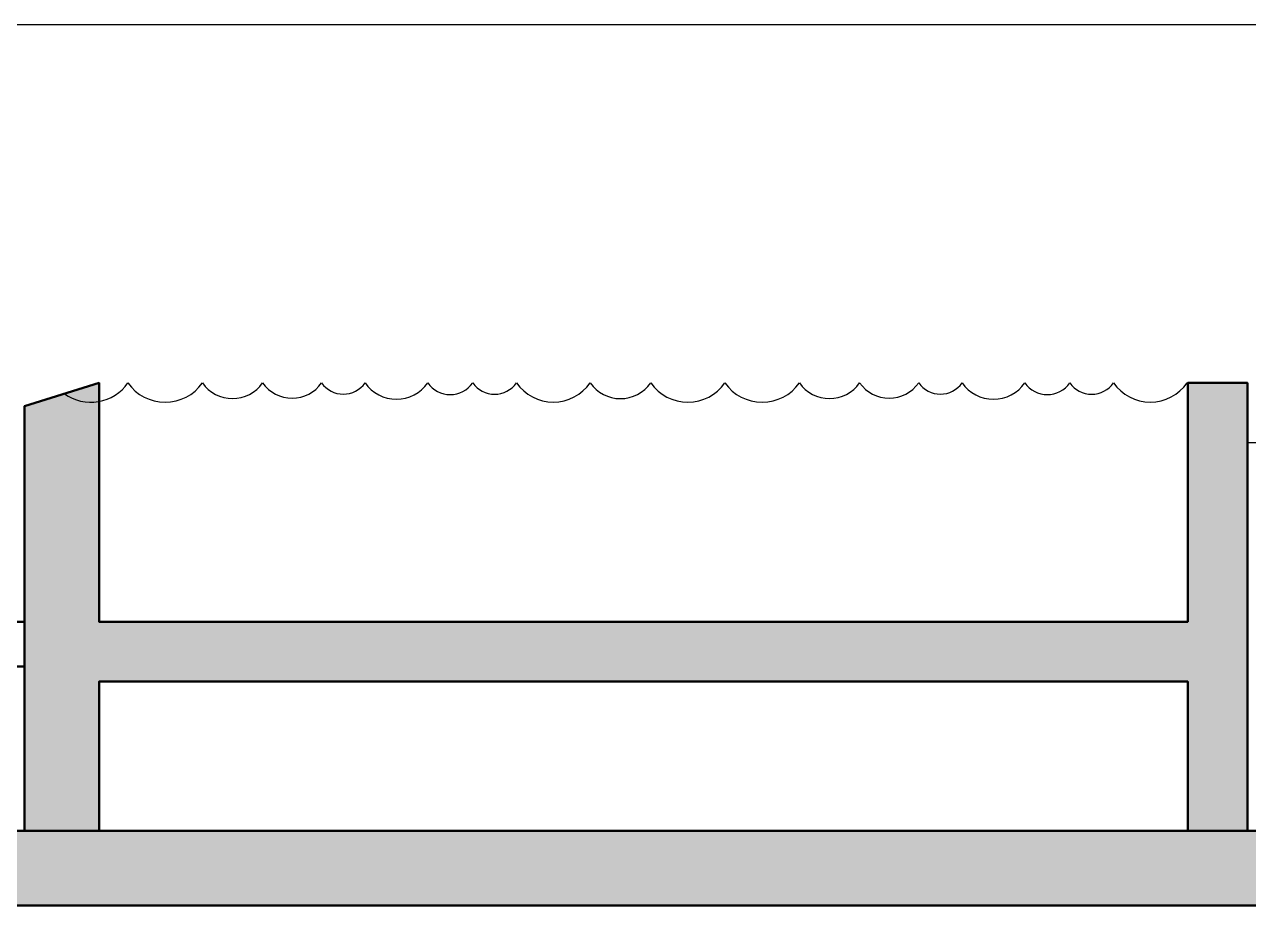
# Model space of a CAD drawing. Header units: millimetres. Extents: x 573003 to 1294762, y -9906 to 413061.
# Drawn here: x 935716 to 939816, y 148226 to 151176 of the extents above; entities that cross this region are included whole.
import ezdxf

# ---------------------------------------------------------------- set-up
doc = ezdxf.new("R2010")
doc.units = ezdxf.units.MM
doc.header["$MEASUREMENT"] = 0
doc.linetypes.add('IMPORT-CE', pattern=[135, 90, -15, 15, -15])
for name, color, linetype in [('A-ELEV-15FINE', 1, 'Continuous'), ('A-ELEV-PATT 3', 251, 'Continuous'), ('A-WALL-PATT', 251, 'Continuous')]:
    doc.layers.add(name, color=color, linetype=linetype)
doc.layers.add('KT-Net cot', color=2, linetype='Continuous', lineweight=50)
doc.layers.add('KT-Net truc', color=18, linetype='Continuous', lineweight=15)

msp = doc.modelspace()

# ---------------------------------------------------------------- hatches: boundary and pattern name
at = {"layer": 'A-WALL-PATT', "extrusion": (-6.50932e-06, -1.0027e-05, 1)}
h = msp.add_hatch(color=256, dxfattribs=at)
h.dxf.hatch_style = 1
h.paths.add_polyline_path([(935715.6, 148475.6), (935715.6, 149897.6), (935965.6, 149975.6), (935965.6, 149175.6), (939612.1, 149175.6), (939612.1, 149975.6), (939812.1, 149975.6), (939812.1, 148475.6), (939612.1, 148475.6), (939612.1, 148975.6), (935965.6, 148975.6), (935965.6, 148475.6)])
at = {"layer": 'A-WALL-PATT', "extrusion": (-6.59362e-19, -3.84344e-07, 1)}
h = msp.add_hatch(color=256, dxfattribs=at)
h.dxf.hatch_style = 1
h.paths.add_polyline_path([(942909.6, 148225.6), (934529.8, 148225.6), (934529.8, 148475.6), (942909.6, 148475.6)])

# ---------------------------------------------------------------- linework, layer by layer
at = {"layer": 'A-ELEV-15FINE', "extrusion": (-6.50932e-06, -1.0027e-05, 1)}
msp.add_line((939812.1, 149775.6, -17.1), (942909.6, 149775.6, -17), dxfattribs=at)
at = {"layer": 'A-ELEV-PATT 3', "extrusion": (-6.50932e-06, -1.0027e-05, 1)}
msp.add_line((934894.6, 151175.6, -11), (942909.6, 151175.6, -14.5), dxfattribs=at)
at = {"layer": 'A-ELEV-PATT 3', "extrusion": (-6.50932e-06, -1.0027e-05, 1), "elevation": -24.7}
for points in [[(935849.4, 149939.3, 0.417494), (936062.1, 149975.6)], [(936062.1, 149975.6, 0.520567), (936311.4, 149975.6, 0.520567), (936513.3, 149975.6, 0.520567), (936711, 149975.6, 0.520567), (936856.3, 149975.6, 0.520567), (937066.8, 149975.6, 0.520567), (937217.1, 149975.6, 0.520567), (937363.6, 149975.6, 0.520567), (937610.7, 149975.6, 0.520567), (937813.5, 149975.6, 0.520567), (938062.1, 149975.6, 0.520567)], [(938062.1, 149975.6, 0.520567), (938311.4, 149975.6, 0.520567), (938513.3, 149975.6, 0.520567), (938711, 149975.6, 0.520567), (938856.3, 149975.6, 0.520567), (939066.8, 149975.6, 0.520567), (939217.1, 149975.6, 0.520567), (939363.6, 149975.6, 0.520567), (939610.7, 149975.6, 0.004729), (939612.1, 149973.7, 0.004729)]]:
    msp.add_lwpolyline(points, format="xyb", dxfattribs=at)
at = {"layer": 'KT-Net cot', "extrusion": (-6.50932e-06, -1.0027e-05, 1), "elevation": -24.7}
for points in [[(935715.6, 149025.6), (935019.6, 149025.6), (935019.6, 148475.6), (934819.6, 148475.6), (934819.6, 150036.6), (934919.6, 150036.6), (934919.6, 149636.6), (934965.8, 149636.6), (934965.8, 149175.6), (935315.6, 149175.6), (935315.6, 149786.6), (935415.6, 149786.6), (935415.6, 149175.6), (935715.6, 149175.6)], [(935715.6, 148475.6), (935715.6, 149897.6), (935965.6, 149975.6), (935965.6, 149175.6), (939612.1, 149175.6), (939612.1, 149975.6), (939812.1, 149975.6), (939812.1, 148475.6), (939612.1, 148475.6), (939612.1, 148975.6), (935965.6, 148975.6), (935965.6, 148475.6)]]:
    msp.add_lwpolyline(points, close=True, dxfattribs=at)
at = {"layer": 'KT-Net cot', "extrusion": (-6.58992e-19, -3.84344e-07, 1), "elevation": -16.4}
msp.add_lwpolyline([(942909.6, 148225.6), (934529.8, 148225.6), (934529.8, 148475.6), (942909.6, 148475.6)], close=True, dxfattribs=at)
at = {"layer": 'KT-Net truc', "linetype": 'IMPORT-CE', "ltscale": 20}
msp.add_line((835779.6, 148475.6, 0), (1011270.2, 148475.6, 0), dxfattribs=at)

doc.saveas('drawing.dxf')
